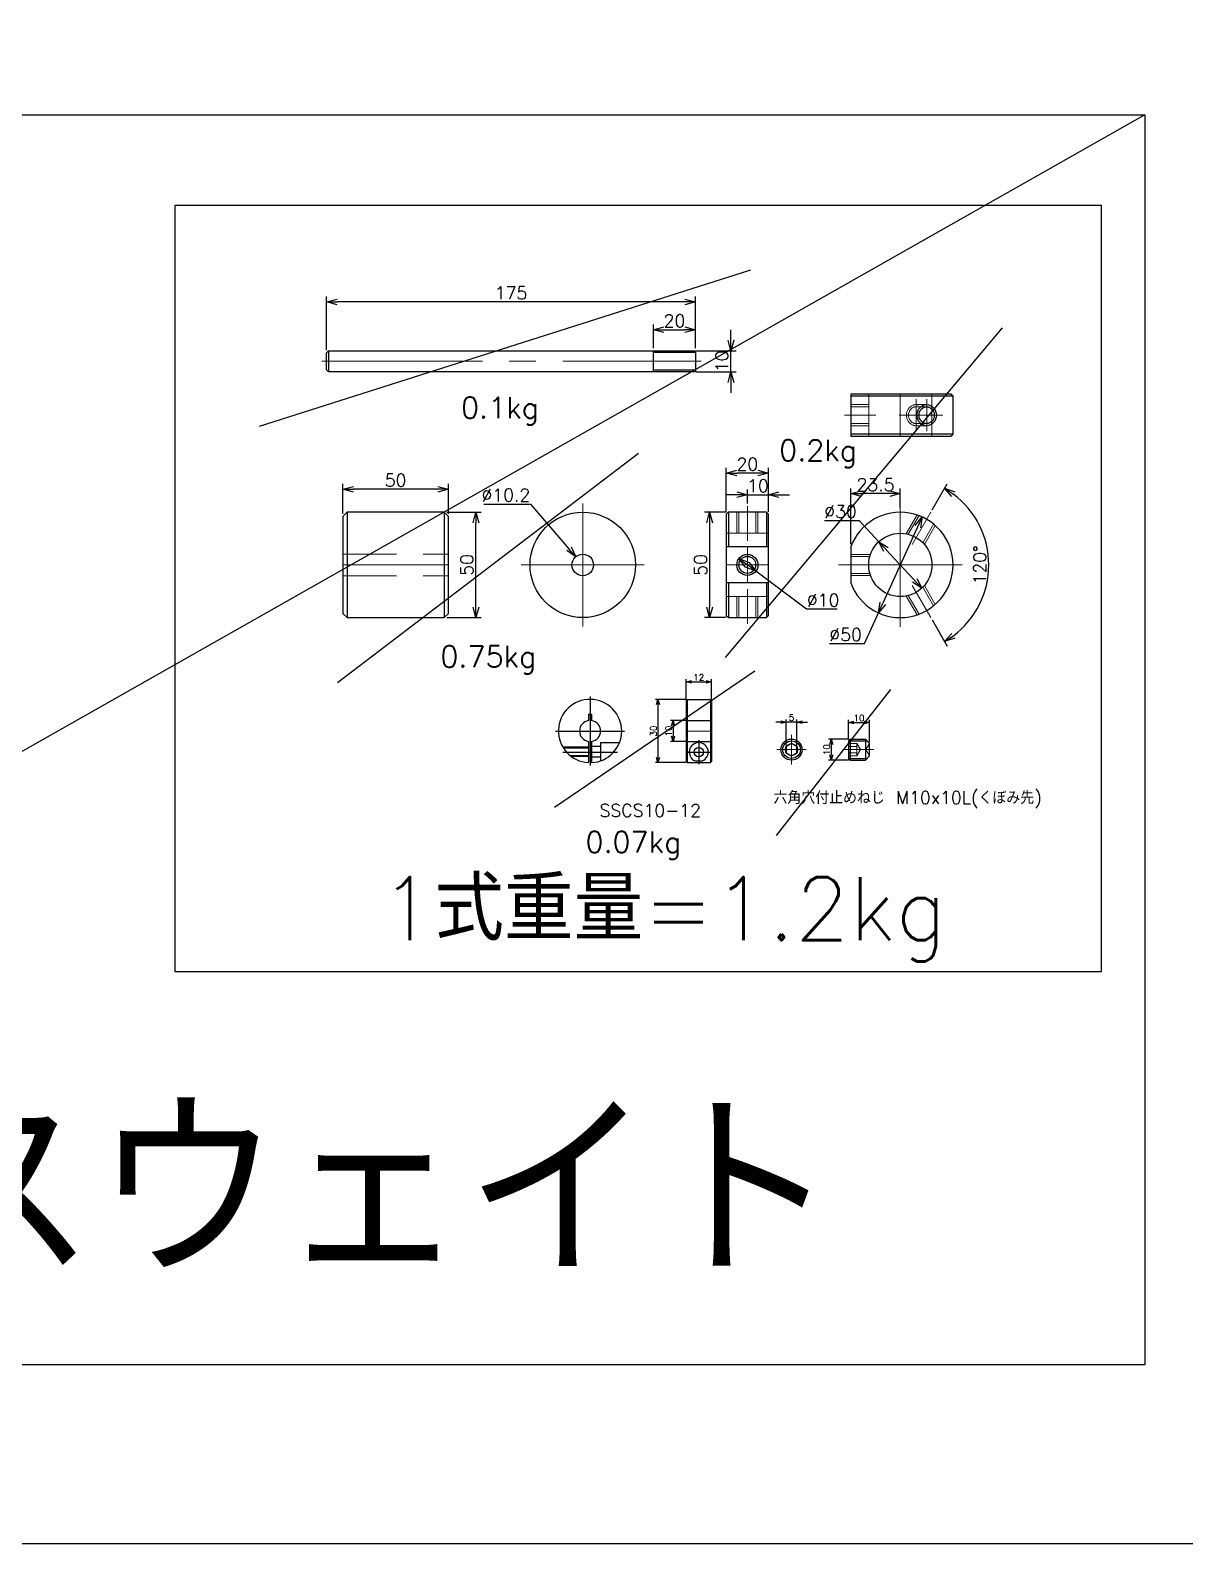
# Model space of a CAD drawing. Header units: millimetres. Extents: x -8731 to 85711, y -14522 to 31379.
# Drawn here: x -2761 to -2213, y -2226 to -1508 of the extents above; entities that cross this region are included whole.
import ezdxf

# ---------------------------------------------------------------- set-up
doc = ezdxf.new("R2010")
doc.units = ezdxf.units.MM
doc.header["$LTSCALE"] = 4
doc.header["$PDMODE"] = 99
doc.header["$PDSIZE"] = 1
doc.linetypes.add('CENTER2', pattern=[28.575, 19.05, -3.175, 3.175, -3.175])
doc.linetypes.add('HIDDEN', pattern=[9.525, 6.35, -3.175])
for name, color, linetype, lineweight in [('04_HIDDEN', 2, 'HIDDEN', 13), ('05_CENTER', 4, 'CENTER2', 13), ('08_DIM', 3, 'Continuous', 13)]:
    doc.layers.add(name, color=color, linetype=linetype, lineweight=lineweight)
doc.layers.add('10_DRAFT', color=8, linetype='Continuous', lineweight=0, plot=False)
doc.styles.add('KSS_TXT', font='txt.shx', dxfattribs={"bigfont": 'extfont2.shx'})
doc.dimstyles.new('KSS_DIM', dxfattribs={"dimscale": 3, "dimtxt": 3, "dimasz": 2.5, "dimexe": 1.25, "dimexo": 0.625, "dimtad": 1, "dimdsep": 46, "dimtxsty": 'KSS_TXT', "dimblk": 'OPEN30', "dimcen": 0, "dimazin": 2, "dimtfac": 0.75, "dimtmove": 0, "dimatfit": 3, "dimldrblk": 'OPEN30', "dimfxl": 1, "dimtolj": 1, "dimarcsym": 0})
doc.dimstyles.new('KSS_DIM$3', dxfattribs={"dimscale": 3, "dimtxt": 3, "dimasz": 2.5, "dimexe": 1.25, "dimexo": 0.625, "dimtad": 1, "dimtih": 1, "dimtoh": 1, "dimdsep": 46, "dimtxsty": 'KSS_TXT', "dimblk": 'OPEN30', "dimcen": 0, "dimazin": 2, "dimtfac": 0.75, "dimtofl": 0, "dimtmove": 0, "dimatfit": 3, "dimldrblk": 'OPEN30', "dimfxl": 1, "dimtolj": 1, "dimarcsym": 0})

# ---------------------------------------------------------------- blocks, each defined once
blk = doc.blocks.new('_Open30')
at = {"color": 0, "linetype": 'ByBlock', "lineweight": -2}
for p, q in [((-1, 0.27), (0, 0)), ((0, 0), (-1, -0.27)), ((0, 0), (-1, 0))]:
    blk.add_line(p, q, dxfattribs=at)
blk = doc.blocks.new('*D975')
at = {"layer": '08_DIM', "color": 0, "lineweight": -2, "transparency": 16777216}
for p, q in [((-2372.64, -1844.34), (-2372.64, -1835.06)), ((-2370.14, -1836.31), (-2365.14, -1836.31)), ((-2362.64, -1845.53), (-2362.64, -1835.06))]:
    blk.add_line(p, q, dxfattribs=at)
at = {"layer": 'Defpoints', "color": 0, "transparency": 16777216}
for p in [(-2362.64, -1836.31), (-2372.64, -1844.97), (-2362.64, -1846.15)]:
    blk.add_point(p, dxfattribs=at)
at = {"layer": '08_DIM', "color": 0, "lineweight": -2, "transparency": 16777216, "xscale": 2.5, "yscale": 2.5, "zscale": 2.5, "rotation": 180}
blk.add_blockref('_Open30', (-2372.64, -1836.31), dxfattribs=at)
at = {"layer": '08_DIM', "color": 0, "lineweight": -2, "transparency": 16777216, "xscale": 2.5, "yscale": 2.5, "zscale": 2.5}
blk.add_blockref('_Open30', (-2362.64, -1836.31), dxfattribs=at)
at = {"layer": '08_DIM', "color": 0, "transparency": 16777216, "insert": (-2367.64, -1834.19), "char_height": 3, "attachment_point": 5, "style": 'KSS_TXT'}
blk.add_mtext('\\A1;10', dxfattribs=at)
blk = doc.blocks.new('*D976')
at = {"layer": '08_DIM', "color": 0, "lineweight": -2, "transparency": 16777216}
for p, q in [((-2372.45, -1844.15), (-2382.05, -1844.15)), ((-2380.8, -1846.65), (-2380.8, -1851.65)), ((-2372.45, -1854.15), (-2382.05, -1854.15))]:
    blk.add_line(p, q, dxfattribs=at)
at = {"layer": 'Defpoints', "color": 0, "transparency": 16777216}
for p in [(-2371.82, -1844.15), (-2380.8, -1854.15), (-2371.82, -1854.15)]:
    blk.add_point(p, dxfattribs=at)
at = {"layer": '08_DIM', "color": 0, "lineweight": -2, "transparency": 16777216, "xscale": 2.5, "yscale": 2.5, "zscale": 2.5}
for p, rotation in [((-2380.8, -1844.15), 90), ((-2380.8, -1854.15), 270)]:
    blk.add_blockref('_Open30', p, dxfattribs=dict(at, rotation=rotation))
at = {"layer": '08_DIM', "color": 0, "transparency": 16777216, "insert": (-2382.93, -1849.15), "char_height": 3, "attachment_point": 5, "rotation": 90, "style": 'KSS_TXT'}
blk.add_mtext('\\A1;10', dxfattribs=at)
blk = doc.blocks.new('MSSU10-12a_1_1_1')
at = {"color": 0}
for p, q in [((-10, 4.19), (-9.19, 5)), ((-10, 4.19), (-10, -4.19)), ((-10, 4.19), (-1.19, 4.19)), ((-9.19, 5), (-2, 5)), ((-9.19, 5), (-9.19, -5)), ((0, 3), (-2, 5)), ((-2, 5), (-2, -5)), ((0, -3), (0, 3)), ((-10, -4.19), (-1.19, -4.19)), ((-10, -4.19), (-9.19, -5)), ((-9.19, -5), (-2, -5)), ((0, -3), (-2, -5))]:
    blk.add_line(p, q, dxfattribs=at)
at = {"layer": '04_HIDDEN', "color": 0}
for p, q in [((-6, 2.89), (-10, 2.89)), ((-10, 1.44), (-6, 1.44)), ((-6, 2.89), (-6, -2.89)), ((-4.33, 0), (-6, 2.89)), ((-4.33, 0), (-6, -2.89)), ((0, 3), (-1.73, 0)), ((0, -3), (-1.73, 0)), ((-10, -1.44), (-6, -1.44)), ((-10, -2.89), (-6, -2.89))]:
    blk.add_line(p, q, dxfattribs=at)
at = {"layer": '05_CENTER', "color": 0}
blk.add_line((2, 0), (-12, 0), dxfattribs=at)
blk = doc.blocks.new('MSSU10-12b_1_1_1')
at = {"color": 0}
for p, q in [((0, 2.89), (-2.5, 1.44)), ((-2.5, 1.44), (-2.5, -1.44)), ((2.5, 1.44), (0, 2.89)), ((2.5, -1.44), (2.5, 1.44)), ((-2.5, -1.44), (0, -2.89)), ((0, -2.89), (2.5, -1.44))]:
    blk.add_line(p, q, dxfattribs=at)
for radius in [5, 4.19, 2.89]:
    blk.add_circle((0, 0), radius, dxfattribs=at)
at = {"layer": '05_CENTER', "color": 0}
for p, q in [((7, 0), (-7, 0)), ((0, -7), (0, 7))]:
    blk.add_line(p, q, dxfattribs=at)
blk = doc.blocks.new('*D3179')
at = {"layer": '08_DIM', "color": 0, "lineweight": -2, "transparency": 16777216}
for p, q in [((-2404.64, -1836.1), (-2407.14, -1836.1)), ((-2402.14, -1847.09), (-2402.14, -1834.85)), ((-2397.14, -1836.1), (-2402.14, -1836.1)), ((-2397.14, -1847.09), (-2397.14, -1834.85)), ((-2394.64, -1836.1), (-2392.14, -1836.1))]:
    blk.add_line(p, q, dxfattribs=at)
at = {"layer": 'Defpoints', "color": 0, "transparency": 16777216}
for p in [(-2402.14, -1836.1), (-2402.14, -1847.71), (-2397.14, -1847.71)]:
    blk.add_point(p, dxfattribs=at)
at = {"layer": '08_DIM', "color": 0, "lineweight": -2, "transparency": 16777216, "xscale": 2.5, "yscale": 2.5, "zscale": 2.5}
blk.add_blockref('_Open30', (-2402.14, -1836.1), dxfattribs=at)
at = {"layer": '08_DIM', "color": 0, "lineweight": -2, "transparency": 16777216, "xscale": 2.5, "yscale": 2.5, "zscale": 2.5, "rotation": 180}
blk.add_blockref('_Open30', (-2397.14, -1836.1), dxfattribs=at)
at = {"layer": '08_DIM', "color": 0, "transparency": 16777216, "insert": (-2399.64, -1833.97), "char_height": 3, "attachment_point": 5, "style": 'KSS_TXT'}
blk.add_mtext('\\A1;5', dxfattribs=at)
blk = doc.blocks.new('*D3186')
at = {"layer": '08_DIM', "color": 0, "lineweight": -2, "transparency": 16777216}
for p, q in [((-2424.59, -1758.54), (-2420.59, -1761.54)), ((-2392.54, -1782.5), (-2416.58, -1764.53)), ((-2378.04, -1782.5), (-2392.54, -1782.5))]:
    blk.add_line(p, q, dxfattribs=at)
at = {"layer": 'Defpoints', "color": 0, "transparency": 16777216}
for p in [(-2424.59, -1758.54), (-2416.58, -1764.53)]:
    blk.add_point(p, dxfattribs=at)
at = {"layer": '08_DIM', "color": 0, "lineweight": -2, "transparency": 16777216, "xscale": 5, "yscale": 5, "zscale": 5}
for p, rotation in [((-2424.59, -1758.54), 143.2240417904049), ((-2416.58, -1764.53), 323.2240417904049)]:
    blk.add_blockref('_Open30', p, dxfattribs=dict(at, rotation=rotation))
at = {"layer": '08_DIM', "color": 0, "transparency": 16777216, "insert": (-2384.66, -1778.25), "char_height": 6, "attachment_point": 5, "style": 'KSS_TXT'}
blk.add_mtext('\\A1;%%C10', dxfattribs=at)
blk = doc.blocks.new('*D3187')
at = {"layer": '08_DIM', "color": 0, "lineweight": -2, "transparency": 16777216}
for p, q in [((-2332.99, -1735.45), (-2325.83, -1723.04)), ((-2332.99, -1787.63), (-2325.83, -1800.03))]:
    blk.add_line(p, q, dxfattribs=at)
blk.add_arc((-2348.06, -1761.54), 41.95, 306.83318, 53.16682, dxfattribs=at)
at = {"layer": 'Defpoints', "color": 0, "transparency": 16777216}
for p in [(-2333.62, -1736.53), (-2342.46, -1751.85), (-2342.46, -1771.22), (-2308.64, -1775.88), (-2333.62, -1786.54)]:
    blk.add_point(p, dxfattribs=at)
at = {"layer": '08_DIM', "color": 0, "lineweight": -2, "transparency": 16777216, "xscale": 5, "yscale": 5, "zscale": 5}
for p, rotation in [((-2327.08, -1725.21), 146.5834089706435), ((-2327.08, -1797.87), 213.4165910293682)]:
    blk.add_blockref('_Open30', p, dxfattribs=dict(at, rotation=rotation))
at = {"layer": '08_DIM', "color": 0, "transparency": 16777216, "insert": (-2310.36, -1761.54), "char_height": 6, "attachment_point": 5, "rotation": 90, "style": 'KSS_TXT'}
blk.add_mtext('\\A1;120%%d', dxfattribs=at)
blk = doc.blocks.new('M10Tz_1_1_1')
at = {"color": 0}
for radius in [5, 4]:
    blk.add_circle((0, 0), radius, dxfattribs=at)
at = {"layer": '05_CENTER'}
for p, q in [((0, -8.34), (0, 8.34)), ((8.34, 0), (-8.34, 0))]:
    blk.add_line(p, q, dxfattribs=at)
blk = doc.blocks.new('A$C4CB00668_1_1_1')
at = {"color": 0}
for p, q in [((-24, 25), (-24, 8.53)), ((-6, 25), (-6, 8.53)), ((-24, -8.53), (-24, -25)), ((-6, -8.53), (-6, -25))]:
    blk.add_line(p, q, dxfattribs=at)
for p, q in [((-5, 8.53), (-25, 8.53)), ((-5, -8.53), (-25, -8.53))]:
    blk.add_line(p, q)
blk.add_lwpolyline([(-6, 25), (-24, 25), (-25, 24), (-25, -24), (-24, -25), (-6, -25), (-5, -24), (-5, 24)], close=True, dxfattribs=at)
at = {"layer": '04_HIDDEN'}
for p, q in [((-20, 25), (-20, 15)), ((-19, 25), (-19, 15)), ((-11, 25), (-11, 15)), ((-10, 25), (-10, 15)), ((-5, 15), (-25, 15)), ((-5, -15), (-25, -15)), ((-20, -25), (-20, -15)), ((-19, -25), (-19, -15)), ((-11, -25), (-11, -15)), ((-10, -25), (-10, -15))]:
    blk.add_line(p, q, dxfattribs=at)
at = {"layer": '05_CENTER'}
for p, q in [((-15, 27.91), (-15, 11.5)), ((-15, -27.91), (-15, -11.56))]:
    blk.add_line(p, q, dxfattribs=at)
at = {"layer": '10_DRAFT'}
blk.add_line((-5, 0), (-25, 0), dxfattribs=at)
blk.add_blockref('M10Tz_1_1_1', (-15, 0))
blk = doc.blocks.new('*D3188')
at = {"layer": '08_DIM', "color": 0, "lineweight": -2, "transparency": 16777216}
for p, q in [((-2337.68, -1738.79), (-2356.36, -1779.73)), ((-2365.08, -1798.85), (-2358.43, -1784.28)), ((-2381.63, -1798.85), (-2365.08, -1798.85))]:
    blk.add_line(p, q, dxfattribs=at)
at = {"layer": 'Defpoints', "color": 0, "transparency": 16777216}
for p in [(-2337.68, -1738.79), (-2358.43, -1784.28)]:
    blk.add_point(p, dxfattribs=at)
at = {"layer": '08_DIM', "color": 0, "lineweight": -2, "transparency": 16777216, "xscale": 5, "yscale": 5, "zscale": 5}
for p, rotation in [((-2337.68, -1738.79), 65.47289659244844), ((-2358.43, -1784.28), 245.4728965924484)]:
    blk.add_blockref('_Open30', p, dxfattribs=dict(at, rotation=rotation))
at = {"layer": '08_DIM', "color": 0, "transparency": 16777216, "insert": (-2373.98, -1794.6), "char_height": 6, "attachment_point": 5, "style": 'KSS_TXT'}
blk.add_mtext('\\A1;%%C50', dxfattribs=at)
blk = doc.blocks.new('*D3189')
at = {"layer": '08_DIM', "color": 0, "lineweight": -2, "transparency": 16777216}
for p, q in [((-2425.59, -1728.27), (-2430.59, -1728.27)), ((-2420.59, -1732.38), (-2420.59, -1725.77)), ((-2420.59, -1728.27), (-2410.59, -1728.27)), ((-2410.59, -1736.29), (-2410.59, -1725.77)), ((-2405.59, -1728.27), (-2400.59, -1728.27))]:
    blk.add_line(p, q, dxfattribs=at)
at = {"layer": 'Defpoints', "color": 0, "transparency": 16777216}
for p in [(-2410.59, -1728.27), (-2420.59, -1733.63), (-2410.59, -1737.54)]:
    blk.add_point(p, dxfattribs=at)
at = {"layer": '08_DIM', "color": 0, "lineweight": -2, "transparency": 16777216, "xscale": 5, "yscale": 5, "zscale": 5}
blk.add_blockref('_Open30', (-2420.59, -1728.27), dxfattribs=at)
at = {"layer": '08_DIM', "color": 0, "lineweight": -2, "transparency": 16777216, "xscale": 5, "yscale": 5, "zscale": 5, "rotation": 180}
blk.add_blockref('_Open30', (-2410.59, -1728.27), dxfattribs=at)
at = {"layer": '08_DIM', "color": 0, "transparency": 16777216, "insert": (-2415.59, -1724.02), "char_height": 6, "attachment_point": 5, "style": 'KSS_TXT'}
blk.add_mtext('\\A1;10', dxfattribs=at)
blk = doc.blocks.new('A$C701D6F41_1_1_1')
at = {"color": 0}
for p, q in [((25, 24), (-23.5, 24)), ((25, 6), (-23.5, 6))]:
    blk.add_line(p, q, dxfattribs=at)
blk.add_lwpolyline([(25, 6), (25, 24), (24, 25), (-23.5, 25), (-23.5, 5), (24, 5)], close=True, dxfattribs=at)
for major_axis, ratio in [((0, 5), 0.916536), ((0, 4), 0.906285)]:
    blk.add_ellipse((12.5, 15), major_axis=major_axis, ratio=ratio)
blk.add_ellipse((7.5, 15), major_axis=(0, 5), ratio=0.916536, start_param=5.978479, end_param=6.191994)
at = {"layer": '04_HIDDEN'}
for p, q in [((-15, 5), (-15, 25)), ((15, 5), (15, 25)), ((-23.5, 20), (-15, 20)), ((-23.5, 19), (-15, 19)), ((12.5, 20), (7.5, 20)), ((7.5, 19), (12.5, 19)), ((-23.5, 11), (-15, 11)), ((-23.5, 10), (-15, 10)), ((7.5, 11), (12.5, 11)), ((12.5, 10), (7.5, 10))]:
    blk.add_line(p, q, dxfattribs=at)
for major_axis, ratio, start_param, end_param in [((0, 5), 0.916536, 6.283185, 9.424828), ((0, 4), 0.906285, 0, 3.141648)]:
    blk.add_ellipse((7.5, 15), major_axis=major_axis, ratio=ratio, start_param=start_param, end_param=end_param, dxfattribs=at)
at = {"layer": '05_CENTER'}
for p, q in [((7.5, 7.39), (7.5, 22.61)), ((12.5, 7.39), (12.5, 22.61)), ((-26.41, 15), (-11.56, 15)), ((20.11, 15), (-0.6, 15))]:
    blk.add_line(p, q, dxfattribs=at)
at = {"layer": '10_DRAFT'}
blk.add_line((0, 5), (0, 25), dxfattribs=at)
blk = doc.blocks.new('*D3190')
at = {"layer": '08_DIM', "color": 0, "lineweight": -2, "transparency": 16777216}
for p, q in [((-2428.39, -1654.97), (-2428.39, -1649.97)), ((-2444.91, -1659.97), (-2425.89, -1659.97)), ((-2428.39, -1669.97), (-2428.39, -1659.97)), ((-2444.91, -1669.97), (-2425.89, -1669.97)), ((-2428.39, -1674.97), (-2428.39, -1679.97))]:
    blk.add_line(p, q, dxfattribs=at)
at = {"layer": 'Defpoints', "color": 0, "transparency": 16777216}
for p in [(-2446.16, -1659.97), (-2428.39, -1659.97), (-2446.16, -1669.97)]:
    blk.add_point(p, dxfattribs=at)
at = {"layer": '08_DIM', "color": 0, "lineweight": -2, "transparency": 16777216, "xscale": 5, "yscale": 5, "zscale": 5}
for p, rotation in [((-2428.39, -1659.97), 270), ((-2428.39, -1669.97), 90)]:
    blk.add_blockref('_Open30', p, dxfattribs=dict(at, rotation=rotation))
at = {"layer": '08_DIM', "color": 0, "transparency": 16777216, "insert": (-2432.64, -1664.97), "char_height": 6, "attachment_point": 5, "rotation": 90, "style": 'KSS_TXT'}
blk.add_mtext('\\A1;10', dxfattribs=at)
blk = doc.blocks.new('*D3191')
at = {"layer": '08_DIM', "color": 0, "lineweight": -2, "transparency": 16777216}
for p, q in [((-2545.6, -1732.65), (-2523.35, -1732.65)), ((-2523.35, -1732.65), (-2505.2, -1753.86))]:
    blk.add_line(p, q, dxfattribs=at)
at = {"layer": 'Defpoints', "color": 0, "transparency": 16777216}
for p in [(-2501.95, -1757.66), (-2495.32, -1765.41)]:
    blk.add_point(p, dxfattribs=at)
at = {"layer": '08_DIM', "color": 0, "lineweight": -2, "transparency": 16777216, "xscale": 5, "yscale": 5, "zscale": 5, "rotation": 310.544415858865}
blk.add_blockref('_Open30', (-2501.95, -1757.66), dxfattribs=at)
at = {"layer": '08_DIM', "color": 0, "transparency": 16777216, "insert": (-2535.1, -1728.4), "char_height": 6, "attachment_point": 5, "style": 'KSS_TXT'}
blk.add_mtext('\\A1;%%C10.2', dxfattribs=at)
blk = doc.blocks.new('*D3192')
at = {"layer": '08_DIM', "color": 0, "lineweight": -2, "transparency": 16777216}
for p, q in [((-2384.03, -1740.49), (-2367.53, -1740.49)), ((-2367.53, -1740.49), (-2358.24, -1750.53)), ((-2337.87, -1772.55), (-2354.85, -1754.2))]:
    blk.add_line(p, q, dxfattribs=at)
at = {"layer": 'Defpoints', "color": 0, "transparency": 16777216}
for p in [(-2358.24, -1750.53), (-2337.87, -1772.55)]:
    blk.add_point(p, dxfattribs=at)
at = {"layer": '08_DIM', "color": 0, "lineweight": -2, "transparency": 16777216, "xscale": 5, "yscale": 5, "zscale": 5}
for p, rotation in [((-2358.24, -1750.53), 132.7748756647855), ((-2337.87, -1772.55), 312.7748756647856)]:
    blk.add_blockref('_Open30', p, dxfattribs=dict(at, rotation=rotation))
at = {"layer": '08_DIM', "color": 0, "transparency": 16777216, "insert": (-2376.4, -1736.24), "char_height": 6, "attachment_point": 5, "style": 'KSS_TXT'}
blk.add_mtext('\\A1;%%C30', dxfattribs=at)
blk = doc.blocks.new('*D3193')
at = {"layer": '08_DIM', "color": 0, "lineweight": -2, "transparency": 16777216}
for p, q in [((-2612.37, -1737.29), (-2612.37, -1723.13)), ((-2567.37, -1725.63), (-2607.37, -1725.63)), ((-2562.37, -1737.29), (-2562.37, -1723.13))]:
    blk.add_line(p, q, dxfattribs=at)
at = {"layer": 'Defpoints', "color": 0, "transparency": 16777216}
for p in [(-2612.37, -1725.63), (-2612.37, -1738.54), (-2562.37, -1738.54)]:
    blk.add_point(p, dxfattribs=at)
at = {"layer": '08_DIM', "color": 0, "lineweight": -2, "transparency": 16777216, "xscale": 5, "yscale": 5, "zscale": 5, "rotation": 180}
blk.add_blockref('_Open30', (-2612.37, -1725.63), dxfattribs=at)
at = {"layer": '08_DIM', "color": 0, "lineweight": -2, "transparency": 16777216, "xscale": 5, "yscale": 5, "zscale": 5}
blk.add_blockref('_Open30', (-2562.37, -1725.63), dxfattribs=at)
at = {"layer": '08_DIM', "color": 0, "transparency": 16777216, "insert": (-2587.37, -1721.38), "char_height": 6, "attachment_point": 5, "style": 'KSS_TXT'}
blk.add_mtext('\\A1;50', dxfattribs=at)
blk = doc.blocks.new('*D3194')
at = {"layer": '08_DIM', "color": 0, "lineweight": -2, "transparency": 16777216}
for p, q in [((-2563.12, -1736.54), (-2546.81, -1736.54)), ((-2549.31, -1781.54), (-2549.31, -1741.54)), ((-2563.12, -1786.54), (-2546.81, -1786.54))]:
    blk.add_line(p, q, dxfattribs=at)
at = {"layer": 'Defpoints', "color": 0, "transparency": 16777216}
for p in [(-2564.37, -1736.54), (-2549.31, -1736.54), (-2564.37, -1786.54)]:
    blk.add_point(p, dxfattribs=at)
at = {"layer": '08_DIM', "color": 0, "lineweight": -2, "transparency": 16777216, "xscale": 5, "yscale": 5, "zscale": 5}
for p, rotation in [((-2549.31, -1736.54), 90), ((-2549.31, -1786.54), 270)]:
    blk.add_blockref('_Open30', p, dxfattribs=dict(at, rotation=rotation))
at = {"layer": '08_DIM', "color": 0, "transparency": 16777216, "insert": (-2553.56, -1761.54), "char_height": 6, "attachment_point": 5, "rotation": 90, "style": 'KSS_TXT'}
blk.add_mtext('\\A1;50', dxfattribs=at)
blk = doc.blocks.new('A$C5AB923D3_1_1_1')
at = {"color": 0}
for radius in [25, 5.1]:
    blk.add_circle((0, 0), radius, dxfattribs=at)
at = {"layer": '05_CENTER'}
for p, q in [((0, -29.13), (0, 29.13)), ((29.13, 0), (-29.13, 0))]:
    blk.add_line(p, q, dxfattribs=at)
blk = doc.blocks.new('SCS10-12a_1_1_1')
at = {"color": 0}
for p, q in [((0, 14.5), (0.5, 15)), ((0, 14.5), (0, -14.5)), ((0.5, 15), (0.5, -15)), ((0.5, 15), (11.5, 15)), ((11.5, 15), (11.5, -15)), ((11.5, 15), (12, 14.5)), ((12, 14.5), (12, -14.5)), ((4.24, -14.14), (7.76, -14.14)), ((0, -14.5), (0.5, -15)), ((0.5, -15), (11.5, -15)), ((12, -14.5), (11.5, -15))]:
    blk.add_line(p, q, dxfattribs=at)
at = {"color": 0, "linetype": 'HIDDEN'}
for p, q in [((0.5, 5), (0, 5.5)), ((0.5, 5), (11.5, 5)), ((12, 5.5), (11.5, 5)), ((0, -5.5), (0.5, -5)), ((0.5, -5), (11.5, -5)), ((11.5, -5), (12, -5.5))]:
    blk.add_line(p, q, dxfattribs=at)
at = {"color": 0, "linetype": 'CENTER2'}
for p, q in [((6, -4.31), (6, -15.69)), ((0.31, -10), (11.69, -10))]:
    blk.add_line(p, q, dxfattribs=at)
at = {"color": 0}
blk.add_circle((6, -10), 2.25, dxfattribs=at)
blk.add_arc((6, -10), 4.5, 293.00444, 246.99556, dxfattribs=at)
at = {"layer": '10_DRAFT'}
blk.add_line((0, 0), (12, 0), dxfattribs=at)
blk = doc.blocks.new('SCS10-12b_1_1_1')
at = {"color": 0, "linetype": 'CENTER2'}
for p, q in [((0, 16.38), (0, -16.38)), ((-16.38, 0), (16.38, 0)), ((-12.97, -10), (12.97, -10))]:
    blk.add_line(p, q, dxfattribs=at)
at = {"color": 0}
for p, q in [((-0.75, 8), (-0.75, 4.94)), ((-0.75, 8), (0.75, 8)), ((0.75, 8), (0.75, 4.94)), ((-0.75, -4.94), (-0.75, -14.98)), ((0.75, -4.94), (0.75, -14.98))]:
    blk.add_line(p, q, dxfattribs=at)
at = {"color": 0, "linetype": 'HIDDEN'}
for p, q in [((5, -5.5), (5, -14.14)), ((5, -5.5), (14.05, -5.5)), ((-12.99, -7.5), (-0.75, -7.5)), ((-12.69, -8), (-0.75, -8)), ((-9.45, -11.65), (-0.75, -11.65)), ((-9, -12), (-0.75, -12)), ((0.75, -7.25), (5, -7.25)), ((0.75, -12.25), (5, -12.25))]:
    blk.add_line(p, q, dxfattribs=at)
at = {"color": 0}
for radius, start, end in [(15, 0, 267.13403), (5, 98.62693, 261.37306), (5, 0, 81.37307), (5, 278.62693, 0), (15, 272.86599, 0)]:
    blk.add_arc((0, 0), radius, start, end, dxfattribs=at)
blk = doc.blocks.new('*D3195')
at = {"layer": '08_DIM', "color": 0, "lineweight": -2, "transparency": 16777216}
for p, q in [((-2449.63, -1825.18), (-2449.63, -1815.74)), ((-2437.63, -1825.18), (-2437.63, -1815.74)), ((-2447.13, -1816.99), (-2440.13, -1816.99))]:
    blk.add_line(p, q, dxfattribs=at)
at = {"layer": 'Defpoints', "color": 0, "transparency": 16777216}
for p in [(-2437.63, -1816.99), (-2449.63, -1825.81), (-2437.63, -1825.81)]:
    blk.add_point(p, dxfattribs=at)
at = {"layer": '08_DIM', "color": 0, "lineweight": -2, "transparency": 16777216, "xscale": 2.5, "yscale": 2.5, "zscale": 2.5, "rotation": 180}
blk.add_blockref('_Open30', (-2449.63, -1816.99), dxfattribs=at)
at = {"layer": '08_DIM', "color": 0, "lineweight": -2, "transparency": 16777216, "xscale": 2.5, "yscale": 2.5, "zscale": 2.5}
blk.add_blockref('_Open30', (-2437.63, -1816.99), dxfattribs=at)
at = {"layer": '08_DIM', "color": 0, "transparency": 16777216, "insert": (-2443.63, -1814.86), "char_height": 3, "attachment_point": 5, "style": 'KSS_TXT'}
blk.add_mtext('\\A1;12', dxfattribs=at)
blk = doc.blocks.new('*D3196')
at = {"layer": '08_DIM', "color": 0, "lineweight": -2, "transparency": 16777216}
for p, q in [((-2449.75, -1825.31), (-2464.22, -1825.31)), ((-2462.97, -1827.81), (-2462.97, -1852.81)), ((-2449.75, -1855.31), (-2464.22, -1855.31))]:
    blk.add_line(p, q, dxfattribs=at)
at = {"layer": 'Defpoints', "color": 0, "transparency": 16777216}
for p in [(-2449.13, -1825.31), (-2462.97, -1855.31), (-2449.13, -1855.31)]:
    blk.add_point(p, dxfattribs=at)
at = {"layer": '08_DIM', "color": 0, "lineweight": -2, "transparency": 16777216, "xscale": 2.5, "yscale": 2.5, "zscale": 2.5}
for p, rotation in [((-2462.97, -1825.31), 90), ((-2462.97, -1855.31), 270)]:
    blk.add_blockref('_Open30', p, dxfattribs=dict(at, rotation=rotation))
at = {"layer": '08_DIM', "color": 0, "transparency": 16777216, "insert": (-2465.1, -1840.31), "char_height": 3, "attachment_point": 5, "rotation": 90, "style": 'KSS_TXT'}
blk.add_mtext('\\A1;30', dxfattribs=at)
blk = doc.blocks.new('*D3197')
at = {"layer": '08_DIM', "color": 0, "lineweight": -2, "transparency": 16777216}
for p, q in [((-2449.75, -1835.31), (-2457.08, -1835.31)), ((-2455.83, -1837.81), (-2455.83, -1842.81)), ((-2449.75, -1845.31), (-2457.08, -1845.31))]:
    blk.add_line(p, q, dxfattribs=at)
at = {"layer": 'Defpoints', "color": 0, "transparency": 16777216}
for p in [(-2449.13, -1835.31), (-2455.83, -1845.31), (-2449.13, -1845.31)]:
    blk.add_point(p, dxfattribs=at)
at = {"layer": '08_DIM', "color": 0, "lineweight": -2, "transparency": 16777216, "xscale": 2.5, "yscale": 2.5, "zscale": 2.5}
for p, rotation in [((-2455.83, -1835.31), 90), ((-2455.83, -1845.31), 270)]:
    blk.add_blockref('_Open30', p, dxfattribs=dict(at, rotation=rotation))
at = {"layer": '08_DIM', "color": 0, "transparency": 16777216, "insert": (-2457.96, -1840.31), "char_height": 3, "attachment_point": 5, "rotation": 90, "style": 'KSS_TXT'}
blk.add_mtext('\\A1;10', dxfattribs=at)
blk = doc.blocks.new('*D3198')
at = {"layer": '08_DIM', "color": 0, "lineweight": -2, "transparency": 16777216}
for p, q in [((-2430.59, -1736.29), (-2430.59, -1715.5)), ((-2410.59, -1736.29), (-2410.59, -1715.5)), ((-2415.59, -1718), (-2425.59, -1718))]:
    blk.add_line(p, q, dxfattribs=at)
at = {"layer": 'Defpoints', "color": 0, "transparency": 16777216}
for p in [(-2430.59, -1718), (-2430.59, -1737.54), (-2410.59, -1737.54)]:
    blk.add_point(p, dxfattribs=at)
at = {"layer": '08_DIM', "color": 0, "lineweight": -2, "transparency": 16777216, "xscale": 5, "yscale": 5, "zscale": 5, "rotation": 180}
blk.add_blockref('_Open30', (-2430.59, -1718), dxfattribs=at)
at = {"layer": '08_DIM', "color": 0, "lineweight": -2, "transparency": 16777216, "xscale": 5, "yscale": 5, "zscale": 5}
blk.add_blockref('_Open30', (-2410.59, -1718), dxfattribs=at)
at = {"layer": '08_DIM', "color": 0, "transparency": 16777216, "insert": (-2420.59, -1713.75), "char_height": 6, "attachment_point": 5, "style": 'KSS_TXT'}
blk.add_mtext('\\A1;20', dxfattribs=at)
blk = doc.blocks.new('*D3199')
at = {"layer": '08_DIM', "color": 0, "lineweight": -2, "transparency": 16777216}
for p, q in [((-2371.56, -1751.76), (-2371.56, -1725.24)), ((-2353.06, -1727.74), (-2366.56, -1727.74)), ((-2348.06, -1734.29), (-2348.06, -1725.24))]:
    blk.add_line(p, q, dxfattribs=at)
at = {"layer": 'Defpoints', "color": 0, "transparency": 16777216}
for p in [(-2371.56, -1727.74), (-2348.06, -1735.54), (-2371.56, -1753.01)]:
    blk.add_point(p, dxfattribs=at)
at = {"layer": '08_DIM', "color": 0, "lineweight": -2, "transparency": 16777216, "xscale": 5, "yscale": 5, "zscale": 5, "rotation": 180}
blk.add_blockref('_Open30', (-2371.56, -1727.74), dxfattribs=at)
at = {"layer": '08_DIM', "color": 0, "lineweight": -2, "transparency": 16777216, "xscale": 5, "yscale": 5, "zscale": 5}
blk.add_blockref('_Open30', (-2348.06, -1727.74), dxfattribs=at)
at = {"layer": '08_DIM', "color": 0, "transparency": 16777216, "insert": (-2359.81, -1723.49), "char_height": 6, "attachment_point": 5, "style": 'KSS_TXT'}
blk.add_mtext('\\A1;23.5', dxfattribs=at)
blk = doc.blocks.new('*D3200')
at = {"layer": '08_DIM', "color": 0, "lineweight": -2, "transparency": 16777216}
for p, q in [((-2465.16, -1658.72), (-2465.16, -1647.5)), ((-2460.16, -1650), (-2450.16, -1650)), ((-2445.16, -1658.72), (-2445.16, -1647.5))]:
    blk.add_line(p, q, dxfattribs=at)
at = {"layer": 'Defpoints', "color": 0, "transparency": 16777216}
for p in [(-2445.16, -1650), (-2465.16, -1659.97), (-2445.16, -1659.97)]:
    blk.add_point(p, dxfattribs=at)
at = {"layer": '08_DIM', "color": 0, "lineweight": -2, "transparency": 16777216, "xscale": 5, "yscale": 5, "zscale": 5, "rotation": 180}
blk.add_blockref('_Open30', (-2465.16, -1650), dxfattribs=at)
at = {"layer": '08_DIM', "color": 0, "lineweight": -2, "transparency": 16777216, "xscale": 5, "yscale": 5, "zscale": 5}
blk.add_blockref('_Open30', (-2445.16, -1650), dxfattribs=at)
at = {"layer": '08_DIM', "color": 0, "transparency": 16777216, "insert": (-2455.16, -1645.75), "char_height": 6, "attachment_point": 5, "style": 'KSS_TXT'}
blk.add_mtext('\\A1;20', dxfattribs=at)
blk = doc.blocks.new('*D3201')
at = {"layer": '08_DIM', "color": 0, "lineweight": -2, "transparency": 16777216}
for p, q in [((-2620.16, -1659.72), (-2620.16, -1634.3)), ((-2445.16, -1658.72), (-2445.16, -1634.3)), ((-2450.16, -1636.8), (-2615.16, -1636.8))]:
    blk.add_line(p, q, dxfattribs=at)
at = {"layer": 'Defpoints', "color": 0, "transparency": 16777216}
for p in [(-2620.16, -1636.8), (-2620.16, -1660.97), (-2445.16, -1659.97)]:
    blk.add_point(p, dxfattribs=at)
at = {"layer": '08_DIM', "color": 0, "lineweight": -2, "transparency": 16777216, "xscale": 5, "yscale": 5, "zscale": 5, "rotation": 180}
blk.add_blockref('_Open30', (-2620.16, -1636.8), dxfattribs=at)
at = {"layer": '08_DIM', "color": 0, "lineweight": -2, "transparency": 16777216, "xscale": 5, "yscale": 5, "zscale": 5}
blk.add_blockref('_Open30', (-2445.16, -1636.8), dxfattribs=at)
at = {"layer": '08_DIM', "color": 0, "transparency": 16777216, "insert": (-2532.66, -1632.55), "char_height": 6, "attachment_point": 5, "style": 'KSS_TXT'}
blk.add_mtext('\\A1;175', dxfattribs=at)
blk = doc.blocks.new('A$C61520A35_1_1_1')
at = {"color": 0}
blk.add_line((-23.5, 8.53), (-23.5, -8.53), dxfattribs=at)
blk.add_circle((0, 0), 15, dxfattribs=at)
blk.add_arc((0, 0), 25, 199.94844, 160.05156, dxfattribs=at)
at = {"layer": '04_HIDDEN'}
for p, q in [((7.92, 23.71), (2.74, 14.75)), ((8.87, 23.37), (3.76, 14.52)), ((15.8, 19.37), (10.69, 10.52)), ((16.58, 18.71), (11.4, 9.75)), ((-23.5, 5), (-14.14, 5)), ((-23.5, 4), (-14.46, 4)), ((-23.5, -4), (-14.46, -4)), ((-23.5, -5), (-14.14, -5)), ((15.8, -19.37), (10.69, -10.52)), ((16.58, -18.71), (11.4, -9.75)), ((7.92, -23.71), (2.74, -14.75)), ((8.87, -23.37), (3.76, -14.52))]:
    blk.add_line(p, q, dxfattribs=at)
at = {"layer": '05_CENTER'}
for p, q in [((0, 29.39), (0, -29.39)), ((5.59, 9.69), (14.44, 25.01)), ((-29.39, 0), (29.39, 0)), ((5.59, -9.69), (14.44, -25.01))]:
    blk.add_line(p, q, dxfattribs=at)
blk = doc.blocks.new('A$C20721D5E_1_1_1')
at = {"color": 0}
blk.add_line((-174, 5), (-174, -5), dxfattribs=at)
at = {"color": 0, "linetype": 'HIDDEN'}
for p, q in [((-20, -5), (-20, 5)), ((0, 4.19), (-20, 4.19)), ((0, -4.19), (-20, -4.19))]:
    blk.add_line(p, q, dxfattribs=at)
at = {"color": 0}
blk.add_lwpolyline([(0, -5), (-174, -5), (-175, -4), (-175, 4), (-174, 5), (0, 5)], close=True, dxfattribs=at)
at = {"layer": '05_CENTER'}
blk.add_line((-177.27, 0), (2.62, 0), dxfattribs=at)
blk = doc.blocks.new('A$C21C31411_1_1_1')
at = {"color": 0}
for p, q in [((-48, 25), (-48, -25)), ((-2, 25), (-2, -25))]:
    blk.add_line(p, q, dxfattribs=at)
blk.add_lwpolyline([(-48, -25), (-2, -25), (0, -23), (0, 23), (-2, 25), (-48, 25), (-50, 23), (-50, -23)], close=True, dxfattribs=at)
at = {"layer": '04_HIDDEN'}
for p, q in [((-50, 5.1), (0, 5.1)), ((-50, -5.1), (0, -5.1))]:
    blk.add_line(p, q, dxfattribs=at)
at = {"layer": '10_DRAFT'}
blk.add_line((-50, 0), (0, 0), dxfattribs=at)
blk = doc.blocks.new('*D3929')
at = {"layer": '08_DIM', "color": 0, "lineweight": -2, "transparency": 16777216}
for p, q in [((-2430.84, -1736.54), (-2440.97, -1736.54)), ((-2438.47, -1741.54), (-2438.47, -1781.54)), ((-2430.84, -1786.54), (-2440.97, -1786.54))]:
    blk.add_line(p, q, dxfattribs=at)
at = {"layer": 'Defpoints', "color": 0, "transparency": 16777216}
for p in [(-2429.59, -1736.54), (-2438.47, -1786.54), (-2429.59, -1786.54)]:
    blk.add_point(p, dxfattribs=at)
at = {"layer": '08_DIM', "color": 0, "lineweight": -2, "transparency": 16777216, "xscale": 5, "yscale": 5, "zscale": 5}
for p, rotation in [((-2438.47, -1736.54), 90), ((-2438.47, -1786.54), 270)]:
    blk.add_blockref('_Open30', p, dxfattribs=dict(at, rotation=rotation))
at = {"layer": '08_DIM', "color": 0, "transparency": 16777216, "insert": (-2442.73, -1761.54), "char_height": 6, "attachment_point": 5, "rotation": 90, "style": 'KSS_TXT'}
blk.add_mtext('\\A1;50', dxfattribs=at)

msp = doc.modelspace()

# ---------------------------------------------------------------- linework, layer by layer
at = {"color": 2}
for p, q in [((-2232.17799, -1548.09677), (-3277.96275, -2140.83728)), ((-2419.03666, -1621.74167), (-2652.0364, -1695.87054)), ((-2299.71498, -1649.13708), (-2431.13007, -1805.45235))]:
    msp.add_line(p, q, dxfattribs=at)
at = {"color": 3}
for p, q in [((-2472.24764, -1708.76248), (-2614.94986, -1817.53858)), ((-2417.07502, -1811.91704), (-2512.01494, -1876.51864)), ((-2352.71976, -1820.64993), (-2406.9008, -1889.84006))]:
    msp.add_line(p, q, dxfattribs=at)
at = {"color": 1}
msp.add_line((-2352.71976, -1820.64993), (-2406.9008, -1889.84006), dxfattribs=at)
at = {"color": 2}
for points in [[(-4608.41547, -951.11068), (-1922.22391, -951.11068), (-1922.22391, -2225.75951), (-4608.41547, -2225.75951)], [(-3277.96275, -1548.09677), (-2232.17799, -1548.09677), (-2232.17799, -2140.83728), (-3277.96275, -2140.83728)]]:
    msp.add_lwpolyline(points, close=True, dxfattribs=at)
msp.add_lwpolyline([(-2691.97258, -1590.88361), (-2252.8862, -1590.88361), (-2252.8862, -1954.50718), (-2691.97258, -1954.50718)], close=True)

# ---------------------------------------------------------------- block references
for name, p in [('A$C20721D5E_1_1_1', (-2445.1617, -1664.97354)), ('A$C701D6F41_1_1_1', (-2348.05571, -1705.51681)), ('A$C21C31411_1_1_1', (-2562.37397, -1761.53675)), ('A$C5AB923D3_1_1_1', (-2498.6378, -1761.53675)), ('A$C4CB00668_1_1_1', (-2405.58808, -1761.53675)), ('A$C61520A35_1_1_1', (-2348.05571, -1761.53675))]:
    msp.add_blockref(name, p)
at = {"color": 4}
for name, p in [('SCS10-12b_1_1_1', (-2495.18208, -1840.30902)), ('SCS10-12a_1_1_1', (-2449.62663, -1840.30902)), ('MSSU10-12b_1_1_1', (-2399.63524, -1849.15497)), ('MSSU10-12a_1_1_1', (-2362.63524, -1849.15497))]:
    msp.add_blockref(name, p, dxfattribs=at)

# ---------------------------------------------------------------- texts
at = {"color": 0, "style": 'KSS_TXT'}
for s, p in [('六角穴付止めねじ M10x10L(くぼみ先)', (-2408.19836, -1874.91561)), ('SSCS10-12', (-2490.66712, -1880.96199))]:
    msp.add_text(s, height=6, dxfattribs=at).set_placement(p)
at = {"layer": '08_DIM', "color": 6, "style": 'KSS_TXT'}
for s, height, p in [('0.1kg', 10, (-2556.35905, -1691.98491)), ('0.2kg', 10, (-2405.51526, -1712.21684)), ('0.75kg', 10, (-2566.15171, -1809.97037)), ('0.07kg', 10, (-2497.37262, -1897.96919)), ('1式重量=1.2kg', 30, (-2594.70997, -1939.56659))]:
    msp.add_text(s, height=height, dxfattribs=at).set_placement(p)
at = {"layer": '08_DIM', "color": 3, "style": 'KSS_TXT'}
msp.add_text('バランスウェイト', height=80, dxfattribs=at).set_placement((-3082.1387, -2098.67815))

# ---------------------------------------------------------------- dimensions: what is measured, and where the dimension line sits
at = {"layer": '08_DIM', "color": 1}
for base, p1, p2, override, picture, middle in [((-2620.1617, -1636.79935), (-2445.1617, -1659.97354), (-2620.1617, -1660.97354), {"dimscale": 2, "dimarcsym": 1}, '*D3201', (-2532.6617, -1632.54518)), ((-2445.1617, -1650.00326), (-2465.1617, -1659.97354), (-2445.1617, -1659.97354), {"dimscale": 2, "dimarcsym": 1}, '*D3200', (-2455.1617, -1645.75326)), ((-2371.55571, -1727.74439), (-2348.05571, -1735.53675), (-2371.55571, -1753.00739), {"dimscale": 2, "dimarcsym": 1}, '*D3199', (-2359.80571, -1723.49022)), ((-2362.63524, -1836.31464), (-2372.63524, -1844.96697), (-2362.63524, -1846.15497), {"dimscale": 1}, '*D975', (-2367.63524, -1834.18964))]:
    dim = msp.add_linear_dim(base=base, p1=p1, p2=p2, dimstyle='KSS_DIM', override=override, dxfattribs=at)
    dim.commit()
    dim.dimension.update_dxf_attribs({"geometry": picture, "text_midpoint": middle})
at = {"layer": '08_DIM'}
for base, p1, p2, override, picture, middle in [((-2428.38696, -1659.97354), (-2446.1617, -1669.97354), (-2446.1617, -1659.97354), {"dimscale": 2, "dimarcsym": 1}, '*D3190', (-2432.63696, -1664.97354)), ((-2549.30591, -1736.53675), (-2564.37397, -1786.53675), (-2564.37397, -1736.53675), {"dimscale": 2, "dimarcsym": 1}, '*D3194', (-2553.56007, -1761.53675)), ((-2462.97431, -1855.30902), (-2449.12663, -1825.30902), (-2449.12663, -1855.30902), {"dimscale": 1}, '*D3196', (-2465.09931, -1840.30902)), ((-2455.83432, -1845.30902), (-2449.12663, -1835.30903), (-2449.12663, -1845.30902), {"dimscale": 1}, '*D3197', (-2457.95932, -1840.30902))]:
    dim = msp.add_linear_dim(base=base, p1=p1, p2=p2, angle=90, dimstyle='KSS_DIM', override=override, dxfattribs=at)
    dim.commit()
    dim.dimension.update_dxf_attribs({"geometry": picture, "text_midpoint": middle})
for base, p1, p2, override, picture, middle in [((-2430.58808, -1717.99868), (-2410.58808, -1737.53675), (-2430.58808, -1737.53675), {"dimscale": 2, "dimarcsym": 1}, '*D3198', (-2420.58808, -1713.74868)), ((-2612.37397, -1725.63224), (-2562.37397, -1738.53675), (-2612.37397, -1738.53675), {"dimscale": 2, "dimarcsym": 1}, '*D3193', (-2587.37397, -1721.37807)), ((-2410.58808, -1728.27369), (-2420.58808, -1733.63143), (-2410.58808, -1737.53675), {"dimscale": 2, "dimarcsym": 1}, '*D3189', (-2415.58808, -1724.02369)), ((-2437.62663, -1816.9899), (-2449.62663, -1825.80902), (-2437.62663, -1825.80902), {"dimscale": 1}, '*D3195', (-2443.62663, -1814.8649)), ((-2402.13524, -1836.09532), (-2397.13524, -1847.7116), (-2402.13524, -1847.7116), {"dimscale": 1}, '*D3179', (-2399.63524, -1833.96824))]:
    dim = msp.add_linear_dim(base=base, p1=p1, p2=p2, dimstyle='KSS_DIM', override=override, dxfattribs=at)
    dim.commit()
    dim.dimension.update_dxf_attribs({"geometry": picture, "text_midpoint": middle})
for p1, p2, override, picture, middle in [((-2495.32261, -1765.41225), (-2501.95299, -1757.66124), {"dimscale": 2, "dimpost": '%%C<>', "dimarcsym": 1}, '*D3191', (-2535.09583, -1732.65273)), ((-2424.593, -1758.54331), (-2416.58317, -1764.53018), {"dimscale": 2, "dimpost": '%%C<>', "dimtix": 1, "dimatfit": 2, "dimarcsym": 1}, '*D3186', (-2384.66473, -1782.50124))]:
    dim = msp.add_diameter_dim_2p(p1=p1, p2=p2, dimstyle='KSS_DIM$3', override=override, dxfattribs=at)
    dim.commit()
    dim.dimension.update_dxf_attribs({"geometry": picture, "text_midpoint": middle, "dimtype": 163})
dim = msp.add_angular_dim_2l(base=(-2308.63605, -1775.88433), line1=((-2342.46319, -1751.85023), (-2333.61837, -1736.53054)), line2=((-2342.46319, -1771.22327), (-2333.61837, -1786.54295)), dimstyle='KSS_DIM', override={"dimscale": 2, "dimarcsym": 1}, dxfattribs=at)
dim.commit()
dim.dimension.update_dxf_attribs({"geometry": '*D3187', "text_midpoint": (-2310.35618, -1761.53675)})
at = {"layer": '08_DIM', "color": 1}
for base, p1, p2, override, picture, middle in [((-2438.47418, -1786.53675), (-2429.58808, -1736.53675), (-2429.58808, -1786.53675), {"dimscale": 2, "dimarcsym": 1}, '*D3929', (-2442.72834, -1761.53675)), ((-2380.80113, -1854.15497), (-2371.82324, -1844.15497), (-2371.82324, -1854.15497), {"dimscale": 1}, '*D976', (-2382.92613, -1849.15497))]:
    dim = msp.add_linear_dim(base=base, p1=p1, p2=p2, angle=90, dimstyle='KSS_DIM', override=override, dxfattribs=at)
    dim.commit()
    dim.dimension.update_dxf_attribs({"geometry": picture, "text_midpoint": middle})
for p1, p2, picture, middle in [((-2337.86891, -1772.54716), (-2358.2425, -1750.52633), '*D3192', (-2376.40008, -1740.49324)), ((-2337.67761, -1738.79262), (-2358.4338, -1784.28087), '*D3188', (-2373.97924, -1798.85384))]:
    dim = msp.add_diameter_dim_2p(p1=p1, p2=p2, dimstyle='KSS_DIM$3', override={"dimscale": 2, "dimpost": '%%C<>', "dimtix": 1, "dimatfit": 2, "dimarcsym": 1}, dxfattribs=at)
    dim.commit()
    dim.dimension.update_dxf_attribs({"geometry": picture, "text_midpoint": middle, "dimtype": 163})

doc.saveas('drawing.dxf')
